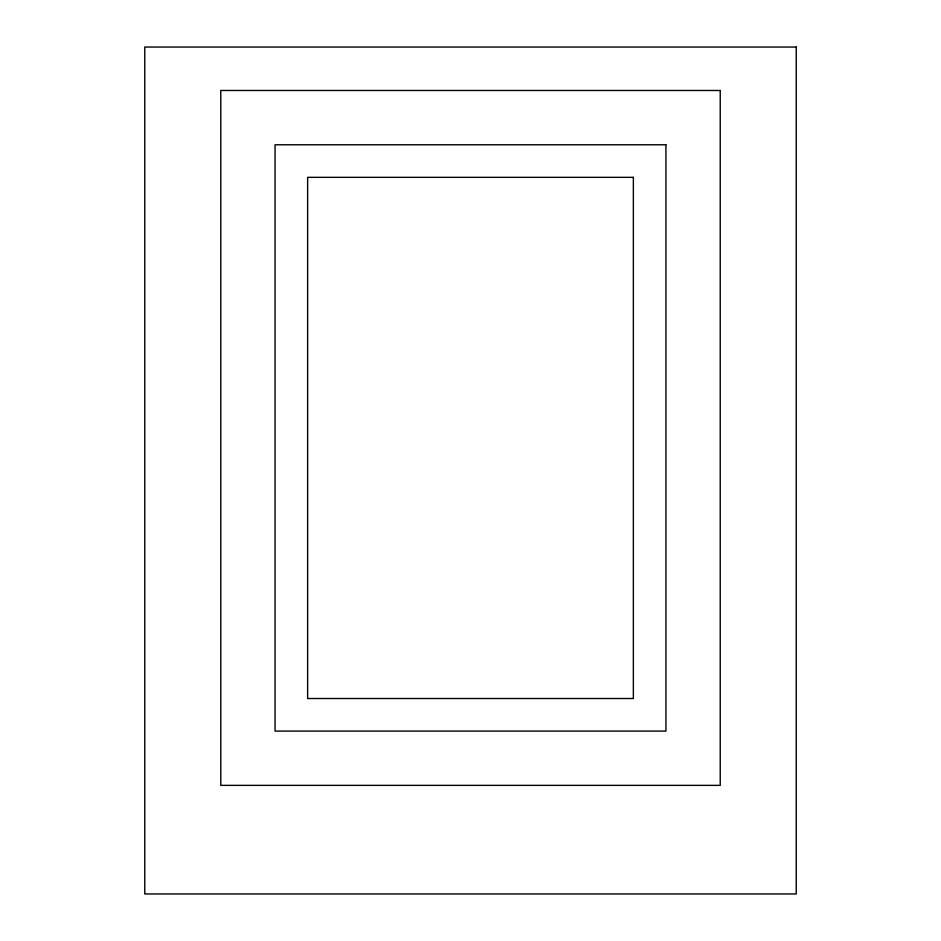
<?xml version="1.0" encoding="UTF-8"?>
<svg xmlns="http://www.w3.org/2000/svg" width="941" height="941" viewBox="0 0 941 941"><rect width="100%" height="100%" fill="white"/><g stroke="black" fill="none" stroke-linecap="round" stroke-linejoin="round"><path stroke-width="1.41" d="M796.227 47.05L144.773 47.05L144.773 893.95L796.227 893.95L796.227 47.05M720.23 90.477L220.77 90.477L220.77 785.37L720.23 785.37L720.23 90.477M665.934 144.773L275.066 144.773L275.066 731.086L665.934 731.086L665.934 144.773M633.364 177.343L307.636 177.343L307.636 698.516L633.364 698.516L633.364 177.343"/></g></svg>
